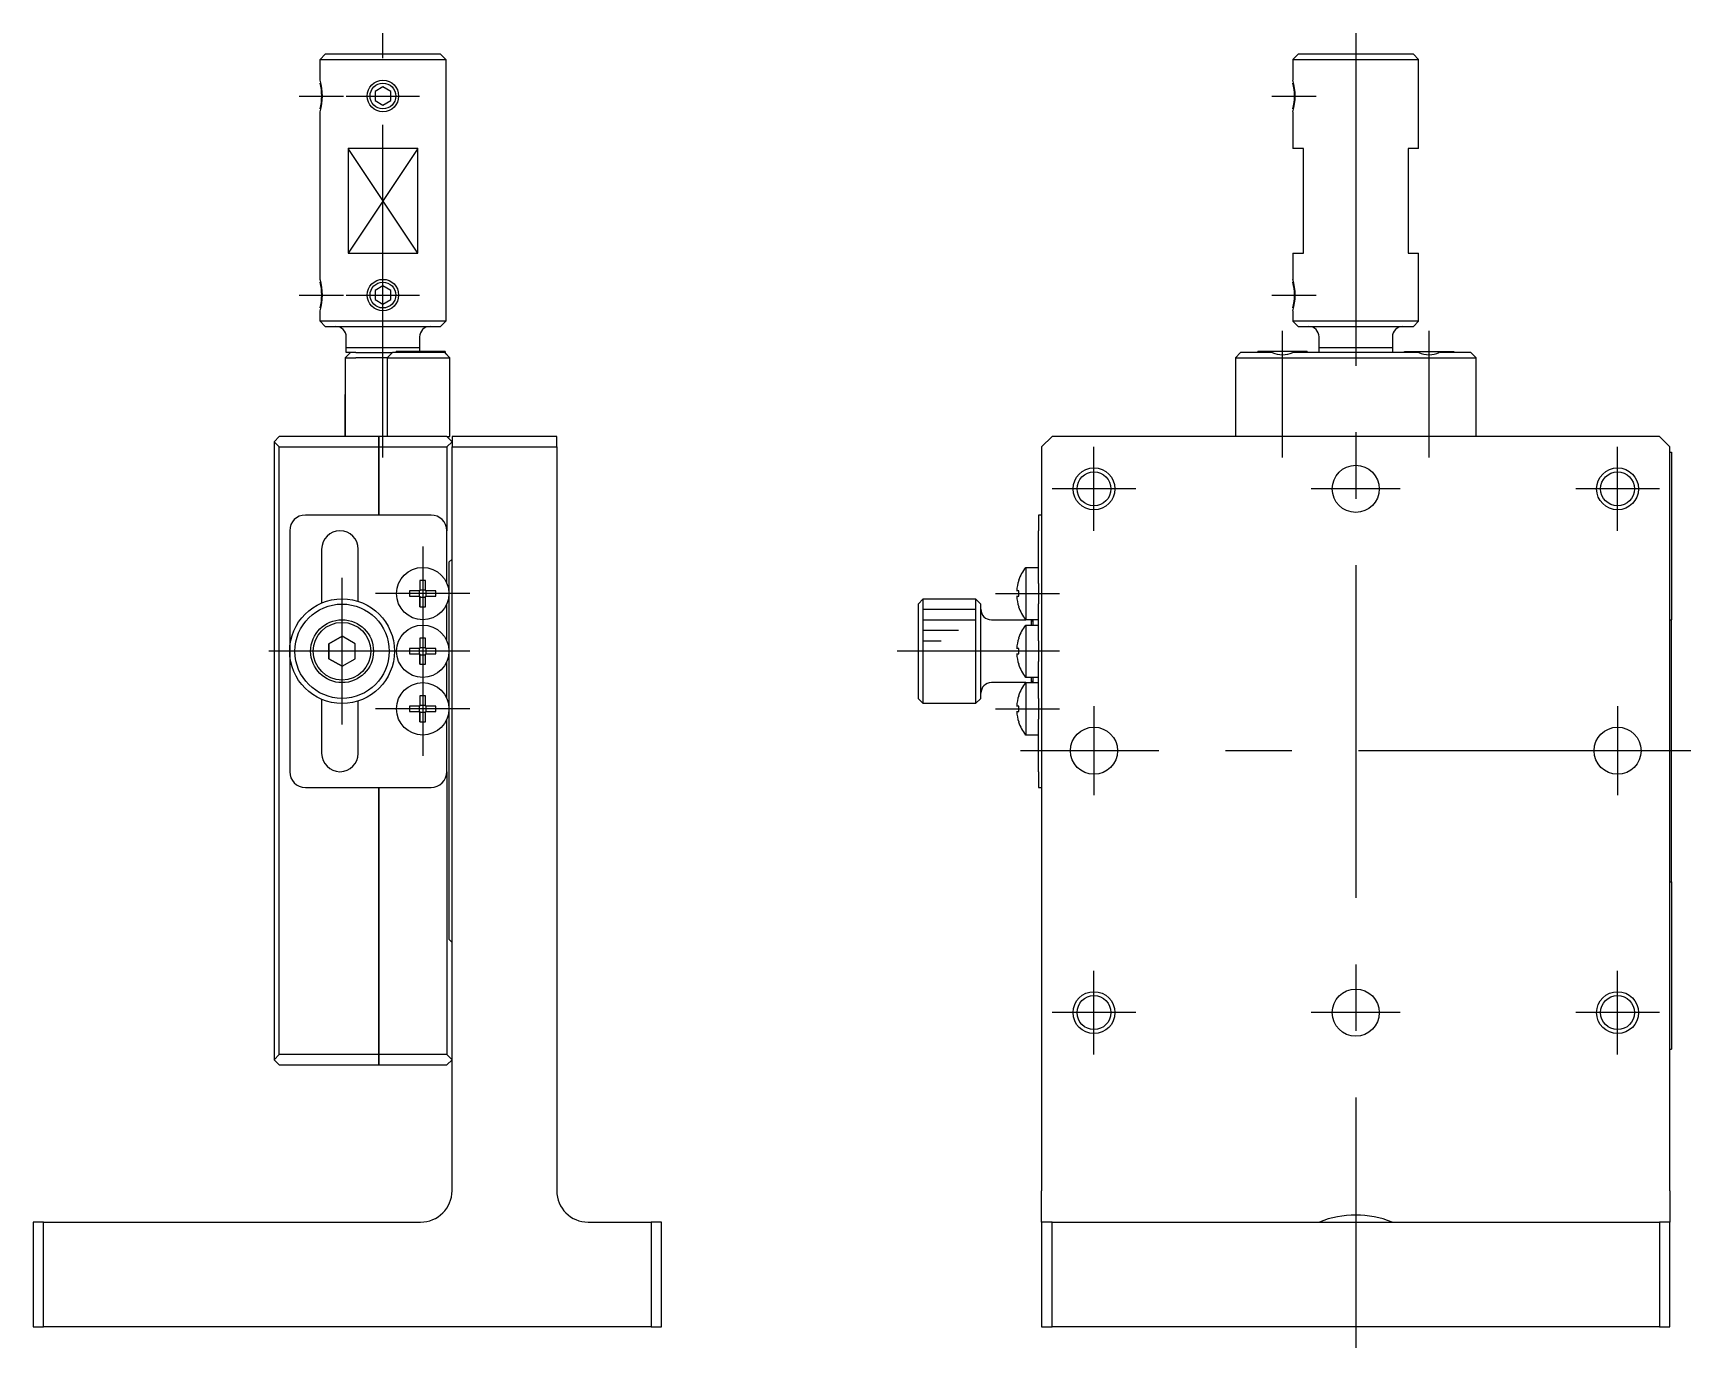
# Model space of a CAD drawing. Extents: x -141 to 231, y -155 to 167.
# Drawn here: x 72.8 to 231.1, y -57 to 68.5 of the extents above; entities that cross this region are included whole.
import ezdxf

# ---------------------------------------------------------------- set-up
doc = ezdxf.new("R2010")
doc.units = 0
doc.linetypes.add('CENTER', pattern=[50.8, 31.75, -6.35, 6.35, -6.35])
doc.layers.get('0').update_dxf_attribs({"linetype": 'CONTINUOUS'})
doc.layers.add('CENTER', color=1, linetype='CENTER')

msp = doc.modelspace()

# ---------------------------------------------------------------- linework, layer by layer
at = {"color": 7, "linetype": 'CONTINUOUS'}
for p, q in [((100.2, 66), (100.7, 66.5)), ((111.7, 66.5), (100.7, 66.5)), ((111.7, 66.5), (112.2, 66)), ((193.1, 66), (193.6, 66.5)), ((204.6, 66.5), (193.6, 66.5)), ((204.6, 66.5), (205.1, 66)), ((100.2, 66), (112.2, 66)), ((100.2, 64), (100.2, 66)), ((112.2, 66), (112.2, 41)), ((193.1, 66), (205.1, 66)), ((193.1, 66), (193.1, 64)), ((205.1, 57.5), (205.1, 66)), ((106.2, 63.37), (105.45, 62.93)), ((106.95, 62.93), (106.2, 63.37)), ((105.45, 62.93), (105.45, 62.07)), ((105.45, 62.07), (106.2, 61.63)), ((106.2, 61.63), (106.95, 62.07)), ((106.95, 62.07), (106.95, 62.93)), ((100.2, 45), (100.2, 61)), ((193.1, 61), (193.1, 57.5)), ((102.88, 57.5), (102.88, 47.5)), ((109.52, 57.5), (102.88, 57.5)), ((109.52, 47.5), (109.52, 57.5)), ((194.1, 57.5), (193.1, 57.5)), ((194.1, 47.5), (194.1, 57.5)), ((204.1, 57.5), (204.1, 47.5)), ((205.1, 57.5), (204.1, 57.5)), ((102.88, 47.5), (109.52, 47.5)), ((193.1, 47.5), (193.1, 45)), ((193.1, 47.5), (194.1, 47.5)), ((204.1, 47.5), (205.1, 47.5)), ((205.1, 41), (205.1, 47.5)), ((106.2, 44.37), (105.45, 43.93)), ((106.95, 43.93), (106.2, 44.37)), ((105.45, 43.93), (105.45, 43.07)), ((105.45, 43.07), (106.2, 42.63)), ((106.2, 42.63), (106.95, 43.07)), ((106.95, 43.07), (106.95, 43.93)), ((100.2, 41), (100.2, 42)), ((193.1, 42), (193.1, 41)), ((112.2, 41), (100.2, 41)), ((100.7, 40.5), (100.2, 41)), ((100.7, 40.5), (111.7, 40.5)), ((112.2, 41), (111.7, 40.5)), ((205.1, 41), (193.1, 41)), ((193.6, 40.5), (193.1, 41)), ((193.6, 40.5), (204.6, 40.5)), ((205.1, 41), (204.6, 40.5)), ((102.6, 37.5), (103.1, 38)), ((102.7, 38.5), (102.7, 39.5)), ((102.7, 38.5), (106.2, 38.5)), ((102.7, 38.5), (109.7, 38.5)), ((102.7, 38), (102.7, 38.5)), ((103.1, 38), (102.7, 38)), ((103.6, 38), (103.1, 38)), ((103.6, 38), (107.1, 38)), ((106.2, 38.5), (109.7, 38.5)), ((107.1, 38), (106.6, 37.5)), ((107.6, 38), (107.1, 38)), ((112.15, 38.1), (107.45, 38.1)), ((107.45, 38), (107.45, 38.1)), ((111.6, 38), (107.6, 38)), ((109.7, 39.5), (109.7, 38.5)), ((109.7, 38.5), (109.7, 38.1)), ((112.1, 38), (111.6, 38)), ((112.1, 38), (112.6, 37.5)), ((112.15, 38.1), (112.15, 37.95)), ((188.1, 38), (187.6, 37.5)), ((188.6, 38), (188.1, 38)), ((191.12, 38), (188.6, 38)), ((194.45, 38.1), (189.75, 38.1)), ((189.75, 38), (189.75, 38.1)), ((205.12, 38), (193.08, 38)), ((194.45, 38.1), (194.45, 38)), ((195.6, 38.5), (195.6, 39.5)), ((195.6, 38.5), (202.6, 38.5)), ((195.6, 38.5), (202.6, 38.5)), ((195.6, 38), (195.6, 38.5)), ((202.6, 39.5), (202.6, 38.5)), ((202.6, 38.5), (202.6, 38)), ((203.75, 38.1), (208.45, 38.1)), ((203.75, 38), (203.75, 38.1)), ((209.6, 38), (207.08, 38)), ((208.45, 38.1), (208.45, 38)), ((210.1, 38), (209.6, 38)), ((210.6, 37.5), (210.1, 38)), ((102.6, 37.5), (102.6, 30)), ((102.6, 37.5), (103.6, 37.5)), ((106.6, 37.5), (103.6, 37.5)), ((106.6, 37.5), (106.6, 30)), ((106.6, 37.5), (107.6, 37.5)), ((107.6, 37.5), (111.6, 37.5)), ((111.6, 37.5), (112.6, 37.5)), ((112.3, 37.8), (112.15, 37.95)), ((112.6, 30), (112.6, 37.5)), ((187.6, 37.5), (187.6, 30)), ((187.6, 37.5), (188.6, 37.5)), ((188.6, 37.5), (209.6, 37.5)), ((209.6, 37.5), (210.6, 37.5)), ((210.6, 30), (210.6, 37.5)), ((102.6, 30), (102.6, 34)), ((96.3, 30), (95.8, 29.5)), ((95.8, 29.5), (95.8, -29.5)), ((95.8, 29.5), (96.3, 29)), ((105.8, 30), (96.3, 30)), ((96.3, -29), (96.3, 29)), ((96.3, 29), (105.8, 29)), ((112.3, 30), (105.8, 30)), ((105.8, 29), (105.8, 30)), ((105.8, 30), (105.8, 29)), ((105.8, 29), (112.3, 29)), ((105.8, 29), (105.8, 22.5)), ((105.8, 22.5), (105.8, 29)), ((112.3, 30), (112.6, 30)), ((112.8, 29.5), (112.3, 30)), ((112.3, 29), (112.8, 29.5)), ((112.3, 29), (112.3, 21)), ((122.8, 30), (112.8, 30)), ((112.8, 30), (112.8, 29.5)), ((112.8, 29.5), (112.8, 29)), ((112.8, 29), (122.8, 29)), ((112.8, -42), (112.8, 29)), ((122.8, 29), (122.8, 30)), ((122.8, 29), (122.8, -42)), ((169.1, 29), (170.1, 30)), ((169.1, 29), (169.1, -42)), ((228.1, 30), (170.1, 30)), ((228.1, 30), (229.1, 29)), ((229.1, -42), (229.1, 29)), ((229.1, 28.5), (229.25, 28.5)), ((229.25, 28.5), (229.25, 12.5)), ((110.8, 22.5), (98.8, 22.5)), ((168.8, 22.5), (168.8, 21)), ((169.1, 22.5), (168.8, 22.5)), ((97.3, 21), (97.3, 9.5)), ((112.3, 15.98), (112.3, 21)), ((168.8, 15.98), (168.8, 21)), ((100.35, 19.25), (100.35, 14.1)), ((103.85, 14.25), (103.85, 19.25)), ((112.8, 18.3), (112.5, 18)), ((112.5, 18), (112.5, 15)), ((167.58, 17.5), (167.58, 15)), ((167.58, 17.5), (168.8, 17.5)), ((110.26, 16.25), (109.74, 16.25)), ((109.74, 16.25), (109.74, 15.26)), ((109.74, 16.25), (109.74, 15.33)), ((110.26, 15.26), (110.26, 16.25)), ((166.91, 16.25), (166.9, 16.25)), ((168.8, 15.98), (168.8, 15)), ((108.75, 15.26), (108.75, 14.74)), ((109.74, 15.26), (108.75, 15.26)), ((108.75, 14.74), (109.74, 14.74)), ((109.67, 15.26), (109.67, 14.74)), ((110.26, 15.33), (109.74, 15.33)), ((109.74, 15.33), (109.74, 15.26)), ((109.74, 14.74), (109.74, 14.67)), ((109.74, 14.74), (109.74, 13.75)), ((109.74, 14.67), (110.26, 14.67)), ((109.74, 13.75), (109.74, 14.67)), ((111.25, 15.26), (110.26, 15.26)), ((110.26, 14.74), (111.25, 14.74)), ((110.26, 13.75), (110.26, 14.74)), ((110.33, 14.74), (110.33, 15.26)), ((111.25, 14.74), (111.25, 15.26)), ((112.5, 15), (112.5, 9.5)), ((157.3, 14), (157.8, 14.5)), ((157.8, 9.5), (157.8, 14.5)), ((157.8, 14.5), (162.8, 14.5)), ((162.8, 14.5), (162.8, 4.5)), ((162.8, 14.5), (163.3, 14)), ((166.91, 15.26), (166.71, 15.26)), ((166.71, 14.74), (166.91, 14.74)), ((166.91, 14.74), (166.91, 15.26)), ((167.58, 15), (167.58, 12.5)), ((168.8, 15), (168.8, 14.02)), ((109.74, 13.75), (110.26, 13.75)), ((112.3, 10.48), (112.3, 14.02)), ((157.3, 14), (157.3, 9.5)), ((157.8, 13.5), (162.8, 13.5)), ((163.3, 5), (163.3, 14)), ((166.9, 13.75), (166.91, 13.75)), ((168.8, 10.48), (168.8, 14.02)), ((157.8, 12.5), (162.8, 12.5)), ((157.8, 11.5), (161.15, 11.5)), ((164.3, 12.5), (167.58, 12.5)), ((168.8, 12.5), (167.58, 12.5)), ((167.58, 12), (167.58, 9.5)), ((167.58, 12), (168.8, 12)), ((168.1, 12.5), (168.1, 12)), ((168.1, 12.5), (168.3, 12.3)), ((168.3, 12), (168.3, 12.5)), ((229.1, 12.5), (229.25, 12.5)), ((229.25, 12), (229.25, 12.49)), ((229.25, 11), (229.25, 12)), ((97.3, 9.5), (97.3, -2)), ((102.3, 10.94), (101.05, 10.22)), ((101.05, 10.22), (102.3, 10.94)), ((101.05, 10.22), (101.05, 8.78)), ((101.05, 8.78), (101.05, 10.22)), ((103.55, 10.22), (102.3, 10.94)), ((103.55, 8.78), (103.55, 10.22)), ((108.75, 9.76), (108.75, 9.24)), ((109.74, 9.76), (108.75, 9.76)), ((109.67, 9.76), (109.67, 9.24)), ((110.26, 10.75), (109.74, 10.75)), ((109.74, 10.75), (109.74, 9.76)), ((109.74, 10.75), (109.74, 9.83)), ((110.26, 9.83), (109.74, 9.83)), ((109.74, 9.83), (109.74, 9.76)), ((110.26, 9.76), (110.26, 10.75)), ((111.25, 9.76), (110.26, 9.76)), ((110.33, 9.24), (110.33, 9.76)), ((111.25, 9.24), (111.25, 9.76)), ((112.5, 9.5), (112.5, 4)), ((157.3, 9.5), (157.3, 5)), ((157.8, 10.5), (159.5, 10.5)), ((157.8, 4.5), (157.8, 9.5)), ((166.91, 9.76), (166.71, 9.76)), ((166.91, 10.75), (166.9, 10.75)), ((166.91, 9.24), (166.91, 9.76)), ((167.58, 9.5), (167.58, 7)), ((168.8, 10.48), (168.8, 9.5)), ((168.8, 9.5), (168.8, 8.52)), ((229.25, 10), (229.25, 11)), ((229.25, 9), (229.25, 10)), ((101.05, 8.78), (102.3, 8.06)), ((102.3, 8.06), (101.05, 8.78)), ((102.3, 8.06), (103.55, 8.78)), ((108.75, 9.24), (109.74, 9.24)), ((109.74, 9.24), (109.74, 9.17)), ((109.74, 9.24), (109.74, 8.25)), ((109.74, 9.17), (110.26, 9.17)), ((109.74, 8.25), (109.74, 9.17)), ((109.74, 8.25), (110.26, 8.25)), ((110.26, 9.24), (111.25, 9.24)), ((110.26, 8.25), (110.26, 9.24)), ((112.3, 4.98), (112.3, 8.52)), ((166.71, 9.24), (166.91, 9.24)), ((166.9, 8.25), (166.91, 8.25)), ((168.8, 4.98), (168.8, 8.52)), ((229.25, 8), (229.25, 9)), ((229.25, 7), (229.25, 8)), ((167.58, 6.5), (164.3, 6.5)), ((168.8, 7), (167.58, 7)), ((167.58, 6.5), (167.58, 4)), ((167.58, 6.5), (168.8, 6.5)), ((168.1, 7), (168.1, 6.5)), ((168.3, 6.7), (168.1, 6.5)), ((168.3, 6.5), (168.3, 7)), ((229.25, 6), (229.25, 7)), ((100.35, 4.9), (100.35, -0.25)), ((110.26, 5.25), (109.74, 5.25)), ((109.74, 5.25), (109.74, 4.26)), ((109.74, 5.25), (109.74, 4.33)), ((110.26, 4.26), (110.26, 5.25)), ((157.8, 4.5), (157.3, 5)), ((163.3, 5), (162.8, 4.5)), ((166.91, 5.25), (166.9, 5.25)), ((168.8, 4.98), (168.8, 4)), ((229.25, 5), (229.25, 6)), ((229.25, 4), (229.25, 5)), ((103.85, -0.25), (103.85, 4.75)), ((108.75, 4.26), (108.75, 3.74)), ((109.74, 4.26), (108.75, 4.26)), ((108.75, 3.74), (109.74, 3.74)), ((109.67, 4.26), (109.67, 3.74)), ((110.26, 4.33), (109.74, 4.33)), ((109.74, 4.33), (109.74, 4.26)), ((109.74, 3.74), (109.74, 2.75)), ((109.74, 3.74), (109.74, 3.67)), ((109.74, 2.75), (109.74, 3.67)), ((109.74, 3.67), (110.26, 3.67)), ((111.25, 4.26), (110.26, 4.26)), ((110.26, 2.75), (110.26, 3.74)), ((110.26, 3.74), (111.25, 3.74)), ((110.33, 3.74), (110.33, 4.26)), ((111.25, 3.74), (111.25, 4.26)), ((112.5, 4), (112.5, -18)), ((162.8, 4.5), (157.8, 4.5)), ((166.91, 4.26), (166.71, 4.26)), ((166.71, 3.74), (166.91, 3.74)), ((166.91, 3.74), (166.91, 4.26)), ((167.58, 4), (167.58, 1.5)), ((168.8, 4), (168.8, 3.02)), ((229.25, 3), (229.25, 4)), ((109.74, 2.75), (110.26, 2.75)), ((112.3, -2), (112.3, 3.02)), ((166.9, 2.75), (166.91, 2.75)), ((168.8, -2), (168.8, 3.02)), ((229.25, 2), (229.25, 3)), ((229.25, 1), (229.25, 2)), ((168.8, 1.5), (167.58, 1.5)), ((229.25, 0), (229.25, 1)), ((229.25, -1), (229.25, 0)), ((229.25, -2), (229.25, -1)), ((112.3, -2), (112.3, -29)), ((168.8, -2), (168.8, -3.5)), ((229.25, -3), (229.25, -2)), ((229.25, -4), (229.25, -3)), ((98.8, -3.5), (110.8, -3.5)), ((105.8, -3.5), (105.8, -29)), ((105.8, -29), (105.8, -3.5)), ((168.8, -3.5), (169.1, -3.5)), ((229.25, -5), (229.25, -4)), ((229.25, -6), (229.25, -5)), ((229.25, -7), (229.25, -6)), ((229.25, -8), (229.25, -7)), ((229.25, -9), (229.25, -8)), ((229.25, -10), (229.25, -9)), ((229.25, -11), (229.25, -10)), ((229.25, -12), (229.25, -11)), ((229.1, -12.5), (229.25, -12.5)), ((229.25, -12.49), (229.25, -12)), ((229.25, -12.5), (229.25, -28.5)), ((112.5, -18), (112.8, -18.3)), ((96.3, -29), (95.8, -29.5)), ((95.8, -29.5), (96.3, -30)), ((105.8, -29), (96.3, -29)), ((96.3, -30), (105.8, -30)), ((112.3, -29), (105.8, -29)), ((105.8, -30), (105.8, -29)), ((105.8, -29), (105.8, -30)), ((105.8, -30), (112.3, -30)), ((112.8, -29.5), (112.3, -29)), ((112.3, -30), (112.8, -29.5)), ((229.1, -28.5), (229.25, -28.5)), ((169.1, -45), (169.1, -42)), ((229.1, -42), (229.1, -45)), ((72.8, -45), (72.8, -55)), ((73.8, -45), (72.8, -45)), ((73.8, -45), (109.8, -45)), ((73.8, -55), (73.8, -45)), ((125.8, -45), (131.8, -45)), ((131.8, -45), (131.8, -55)), ((132.8, -45), (131.8, -45)), ((132.8, -55), (132.8, -45)), ((170.1, -45), (169.1, -45)), ((169.1, -45), (169.1, -55)), ((170.1, -45), (228.1, -45)), ((170.1, -55), (170.1, -45)), ((228.1, -45), (228.1, -55)), ((229.1, -45), (228.1, -45)), ((229.1, -55), (229.1, -45)), ((72.8, -55), (73.8, -55)), ((131.8, -55), (73.8, -55)), ((131.8, -55), (132.8, -55)), ((169.1, -55), (170.1, -55)), ((228.1, -55), (170.1, -55)), ((228.1, -55), (229.1, -55))]:
    msp.add_line(p, q, dxfattribs=at)
at = {"color": 3, "linetype": 'CONTINUOUS'}
for p, q in [((109.52, 57.5), (102.88, 47.5)), ((109.52, 47.5), (102.88, 57.5))]:
    msp.add_line(p, q, dxfattribs=at)
for centre, radius in [((106.2, 62.5), 1.5), ((106.2, 43.5), 1.5), ((174.1, 25), 2), ((224.1, 25), 2), ((174.1, -25), 2), ((224.1, -25), 2)]:
    msp.add_circle(centre, radius, dxfattribs=at)
at = {"color": 7, "linetype": 'CONTINUOUS'}
for centre, radius in [((106.2, 62.5), 1.23), ((106.2, 43.5), 1.23), ((199.1, 25), 2.25), ((174.1, 25), 1.62), ((224.1, 25), 1.62), ((110, 15), 2.5), ((102.3, 9.5), 5), ((102.3, 9.5), 4.5), ((102.3, 9.5), 3), ((102.3, 9.5), 2.75), ((110, 9.5), 2.5), ((110, 4), 2.5), ((174.1, 0), 2.25), ((224.1, 0), 2.25), ((174.1, -25), 1.62), ((199.1, -25), 2.25), ((224.1, -25), 1.62)]:
    msp.add_circle(centre, radius, dxfattribs=at)
at = {"color": 3, "linetype": 'CONTINUOUS'}
for centre in [(95.26, 62.5), (188.16, 62.5), (95.26, 43.5), (188.16, 43.5)]:
    msp.add_arc(centre, 5.16, 343.101, 16.899, dxfattribs=at)
at = {"color": 7, "linetype": 'CONTINUOUS'}
for centre, radius, start, end in [((95.63, 62.5), 4.73, 344.9348, 15.0652), ((188.53, 62.5), 4.73, 344.9348, 15.0652), ((95.63, 43.5), 4.73, 344.9348, 15.0652), ((188.53, 43.5), 4.73, 344.9348, 15.0652), ((101.7, 39.5), 1, 0, 90), ((110.7, 39.5), 1, 90, 180), ((194.6, 39.5), 1, 0, 90), ((203.6, 39.5), 1, 90, 180), ((192.1, 40.3), 2.5, 246.9261, 293.0739), ((206.1, 40.3), 2.5, 246.9261, 293.0739), ((98.8, 21), 1.5, 90, 180), ((110.8, 21), 1.5, 0, 90), ((102.1, 19.25), 1.75, 0, 180), ((170.7, 15), 4, 141.3178, 161.7602), ((170.7, 15), 3.99, 161.7768, 176.2652), ((170.7, 15), 3.99, 183.7348, 198.2232), ((164.3, 13.5), 1, 180, 270), ((170.7, 15), 4, 198.2398, 218.6822), ((170.7, 9.5), 4, 141.3178, 161.7602), ((170.7, 9.5), 3.99, 161.7768, 176.2652), ((170.7, 9.5), 3.99, 183.7348, 198.2232), ((170.7, 9.5), 4, 198.2398, 218.6822), ((164.3, 5.5), 1, 90, 180), ((170.7, 4), 4, 141.3178, 161.7602), ((170.7, 4), 3.99, 161.7768, 176.2652), ((170.7, 4), 3.99, 183.7348, 198.2232), ((170.7, 4), 4, 198.2398, 218.6822), ((102.1, -0.25), 1.75, 180, 0), ((98.8, -2), 1.5, 180, 270), ((110.8, -2), 1.5, 270, 0), ((109.8, -42), 3, 270, 0), ((125.8, -42), 3, 180, 270), ((199.1, -53.53), 9.21, 67.9035, 112.0965)]:
    msp.add_arc(centre, radius, start, end, dxfattribs=at)
at = {"layer": 'CENTER', "color": 1, "linetype": 'CENTER'}
for p, q in [((106.2, 28), (106.2, 68.5)), ((199.1, 68.5), (199.1, -57)), ((98.2, 62.5), (102.42, 62.5)), ((102.7, 62.5), (109.7, 62.5)), ((191.1, 62.5), (195.32, 62.5)), ((98.2, 43.5), (102.42, 43.5)), ((102.7, 43.5), (109.7, 43.5)), ((191.1, 43.5), (195.32, 43.5)), ((192.1, 28), (192.1, 40.1)), ((206.1, 28), (206.1, 40.1)), ((174.1, 21), (174.1, 29)), ((224.1, 21), (224.1, 29)), ((178.1, 25), (170.1, 25)), ((203.35, 25), (194.85, 25)), ((228.1, 25), (220.1, 25)), ((110, 19.5), (110, -0.5)), ((102.3, 2.5), (102.3, 16.5)), ((114.5, 15), (105.5, 15)), ((164.71, 15), (170.8, 15)), ((114.5, 9.5), (95.3, 9.5)), ((170.8, 9.5), (155.3, 9.5)), ((114.5, 4), (105.5, 4)), ((164.71, 4), (170.8, 4)), ((174.1, 4.25), (174.1, -4.25)), ((224.1, 4.25), (224.1, -4.25)), ((231.1, 0), (167.1, 0)), ((174.1, -29), (174.1, -21)), ((224.1, -29), (224.1, -21)), ((178.1, -25), (170.1, -25)), ((203.35, -25), (194.85, -25)), ((228.1, -25), (220.1, -25))]:
    msp.add_line(p, q, dxfattribs=at)

doc.saveas('drawing.dxf')
